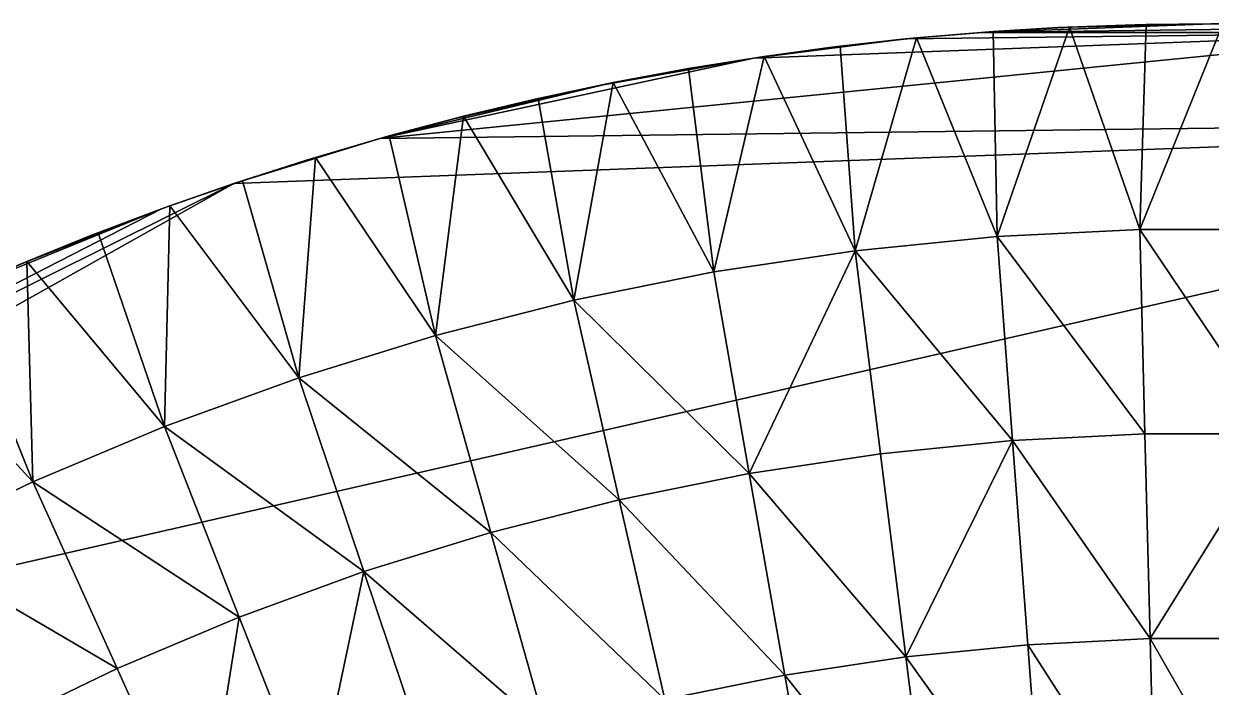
# Model space of a CAD drawing. Header units: millimetres. Extents: x -3750 to 5350, y -3750 to 3750.
# Drawn here: x -1451 to 0, y 2940 to 3750 of the extents above; entities that cross this region are included whole.
import ezdxf

# ---------------------------------------------------------------- set-up
doc = ezdxf.new("R2010")
doc.units = ezdxf.units.MM
doc.header["$MEASUREMENT"] = 0
doc.layers.add('MESH_3D', color=2, linetype='CONTINUOUS')

msp = doc.modelspace()

# ---------------------------------------------------------------- linework, layer by layer
at = {"layer": 'MESH_3D'}
for points in [[(0, 3750, 32500), (-186.9, 3745.3, 32500), (-280.2, 3739.5, 32500)], [(186.9, 3745.3, 32500), (0, 3750, 32500), (-280.2, 3739.5, 32500)], [(-280.2, 3739.5, 32500), (-186.9, 3745.3, 32500), (-266.6, 3740.5, 25000)], [(280.2, 3739.5, 32500), (186.9, 3745.3, 32500), (-280.2, 3739.5, 32500)], [(-261.6, 3490.2, 24800), (-266.6, 3740.5, 25000), (-173.1, 3746, 25000)], [(-186.9, 3745.3, 32500), (-173.1, 3746, 25000), (-266.6, 3740.5, 25000)], [(-261.6, 3490.2, 24800), (-173.1, 3746, 25000), (-87.3, 3498.9, 24800)], [(0, 3750, 32500), (-93.5, 3748.8, 32500), (-186.9, 3745.3, 32500)], [(-186.9, 3745.3, 32500), (-93.5, 3748.8, 32500), (-173.1, 3746, 25000)], [(-87.3, 3498.9, 24800), (-173.1, 3746, 25000), (-79.4, 3749.2, 25000)], [(-93.5, 3748.8, 32500), (-79.4, 3749.2, 25000), (-173.1, 3746, 25000)], [(-93.5, 3748.8, 32500), (0, 3750, 32500), (-79.4, 3749.2, 25000)], [(-87.3, 3498.9, 24800), (-79.4, 3749.2, 25000), (14.3, 3750, 25000)], [(-87.3, 3498.9, 24800), (14.3, 3750, 25000), (87.3, 3498.9, 24800)], [(0, 3750, 32500), (14.3, 3750, 25000), (-79.4, 3749.2, 25000)], [(0, 3750, 32500), (93.5, 3748.8, 32500), (14.3, 3750, 25000)], [(186.9, 3745.3, 32500), (93.5, 3748.8, 32500), (0, 3750, 32500)], [(280.2, 3739.5, 32500), (-558.9, 3708.1, 32500), (-1015.7, 3609.8, 32500)], [(925.3, 3634, 32500), (280.2, 3739.5, 32500), (-1015.7, 3609.8, 32500)], [(280.2, 3739.5, 32500), (-373.4, 3731.4, 32500), (-558.9, 3708.1, 32500)], [(-373.4, 3731.4, 32500), (-466.3, 3720.9, 32500), (-558.9, 3708.1, 32500)], [(-466.3, 3720.9, 32500), (-373.4, 3731.4, 32500), (-453.2, 3722.5, 25000)], [(-435.2, 3472.8, 24800), (-453.2, 3722.5, 25000), (-360, 3732.7, 25000)], [(-373.4, 3731.4, 32500), (-360, 3732.7, 25000), (-453.2, 3722.5, 25000)], [(-435.2, 3472.8, 24800), (-360, 3732.7, 25000), (-261.6, 3490.2, 24800)], [(-373.4, 3731.4, 32500), (-280.2, 3739.5, 32500), (-360, 3732.7, 25000)], [(280.2, 3739.5, 32500), (-280.2, 3739.5, 32500), (-373.4, 3731.4, 32500)], [(-261.6, 3490.2, 24800), (-360, 3732.7, 25000), (-266.6, 3740.5, 25000)], [(-280.2, 3739.5, 32500), (-266.6, 3740.5, 25000), (-360, 3732.7, 25000)], [(-558.9, 3708.1, 32500), (-466.3, 3720.9, 32500), (-546.1, 3710, 25000)], [(-435.2, 3472.8, 24800), (-546.1, 3710, 25000), (-453.2, 3722.5, 25000)], [(-466.3, 3720.9, 32500), (-453.2, 3722.5, 25000), (-546.1, 3710, 25000)], [(-558.9, 3708.1, 32500), (-743, 3675.6, 32500), (-1015.7, 3609.8, 32500)], [(-558.9, 3708.1, 32500), (-651.2, 3693, 32500), (-743, 3675.6, 32500)], [(-651.2, 3693, 32500), (-558.9, 3708.1, 32500), (-638.6, 3695.2, 25000)], [(-607.8, 3446.8, 24800), (-638.6, 3695.2, 25000), (-546.1, 3710, 25000)], [(-558.9, 3708.1, 32500), (-546.1, 3710, 25000), (-638.6, 3695.2, 25000)], [(-607.8, 3446.8, 24800), (-546.1, 3710, 25000), (-435.2, 3472.8, 24800)], [(-743, 3675.6, 32500), (-651.2, 3693, 32500), (-730.8, 3678.1, 25000)], [(-607.8, 3446.8, 24800), (-730.8, 3678.1, 25000), (-638.6, 3695.2, 25000)], [(-651.2, 3693, 32500), (-638.6, 3695.2, 25000), (-730.8, 3678.1, 25000)], [(-743, 3675.6, 32500), (-925.3, 3634, 32500), (-1015.7, 3609.8, 32500)], [(-743, 3675.6, 32500), (-834.5, 3656, 32500), (-925.3, 3634, 32500)], [(-834.5, 3656, 32500), (-743, 3675.6, 32500), (-822.5, 3658.7, 25000)], [(-778.8, 3412.2, 24800), (-822.5, 3658.7, 25000), (-730.8, 3678.1, 25000)], [(-743, 3675.6, 32500), (-730.8, 3678.1, 25000), (-822.5, 3658.7, 25000)], [(-778.8, 3412.2, 24800), (-730.8, 3678.1, 25000), (-607.8, 3446.8, 24800)], [(-925.3, 3634, 32500), (-834.5, 3656, 32500), (-913.6, 3637, 25000)], [(-778.8, 3412.2, 24800), (-913.6, 3637, 25000), (-822.5, 3658.7, 25000)], [(-834.5, 3656, 32500), (-822.5, 3658.7, 25000), (-913.6, 3637, 25000)], [(925.3, 3634, 32500), (-2410.5, 2872.7, 32500), (3378.6, -1627.1, 32500)], [(925.3, 3634, 32500), (-1194.3, 3554.7, 32500), (-2410.5, 2872.7, 32500)], [(925.3, 3634, 32500), (-1015.7, 3609.8, 32500), (-1194.3, 3554.7, 32500)], [(-1015.7, 3609.8, 32500), (-925.3, 3634, 32500), (-1004.3, 3613, 25000)], [(-947.9, 3369.2, 24800), (-1004.3, 3613, 25000), (-913.6, 3637, 25000)], [(-925.3, 3634, 32500), (-913.6, 3637, 25000), (-1004.3, 3613, 25000)], [(-947.9, 3369.2, 24800), (-913.6, 3637, 25000), (-778.8, 3412.2, 24800)], [(-947.9, 3369.2, 24800), (-1094.2, 3586.8, 25000), (-1004.3, 3613, 25000)], [(-1015.7, 3609.8, 32500), (-1004.3, 3613, 25000), (-1094.2, 3586.8, 25000)], [(-1015.7, 3609.8, 32500), (-1105.3, 3583.4, 32500), (-1194.3, 3554.7, 32500)], [(-1105.3, 3583.4, 32500), (-1015.7, 3609.8, 32500), (-1094.2, 3586.8, 25000)], [(-1194.3, 3554.7, 32500), (-1105.3, 3583.4, 32500), (-1183.5, 3558.3, 25000)], [(-1114.7, 3317.7, 24800), (-1183.5, 3558.3, 25000), (-1094.2, 3586.8, 25000)], [(-1105.3, 3583.4, 32500), (-1094.2, 3586.8, 25000), (-1183.5, 3558.3, 25000)], [(-1114.7, 3317.7, 24800), (-1094.2, 3586.8, 25000), (-947.9, 3369.2, 24800)], [(-1194.3, 3554.7, 32500), (-2112.5, 3098.4, 32500), (-2410.5, 2872.7, 32500)], [(-1194.3, 3554.7, 32500), (-1282.6, 3523.8, 32500), (-2112.5, 3098.4, 32500)], [(-1282.6, 3523.8, 32500), (-1194.3, 3554.7, 32500), (-1272.1, 3527.6, 25000)], [(-1114.7, 3317.7, 24800), (-1272.1, 3527.6, 25000), (-1183.5, 3558.3, 25000)], [(-1194.3, 3554.7, 32500), (-1183.5, 3558.3, 25000), (-1272.1, 3527.6, 25000)], [(-1278.7, 3258.1, 24800), (-1359.9, 3494.8, 25000), (-1272.1, 3527.6, 25000)], [(-1282.6, 3523.8, 32500), (-1272.1, 3527.6, 25000), (-1359.9, 3494.8, 25000)], [(-1278.7, 3258.1, 24800), (-1272.1, 3527.6, 25000), (-1114.7, 3317.7, 24800)], [(-1282.6, 3523.8, 32500), (-1542.3, 3418.1, 32500), (-2112.5, 3098.4, 32500)], [(-1282.6, 3523.8, 32500), (-1456.6, 3455.5, 32500), (-1542.3, 3418.1, 32500)], [(-1282.6, 3523.8, 32500), (-1370, 3490.8, 32500), (-1456.6, 3455.5, 32500)], [(-1370, 3490.8, 32500), (-1282.6, 3523.8, 32500), (-1359.9, 3494.8, 25000)], [(-261.6, 3490.2, 24800), (-87.3, 3498.9, 24800), (-81, 3249, 24600)], [(-87.3, 3498.9, 24800), (87.3, 3498.9, 24800), (81, 3249, 24600)], [(-87.3, 3498.9, 24800), (81, 3249, 24600), (-81, 3249, 24600)], [(-1456.6, 3455.5, 32500), (-1370, 3490.8, 32500), (-1446.8, 3459.7, 25000)], [(-1278.7, 3258.1, 24800), (-1446.8, 3459.7, 25000), (-1359.9, 3494.8, 25000)], [(-1370, 3490.8, 32500), (-1359.9, 3494.8, 25000), (-1446.8, 3459.7, 25000)], [(-435.2, 3472.8, 24800), (-261.6, 3490.2, 24800), (-242.9, 3240.9, 24600)], [(-261.6, 3490.2, 24800), (-81, 3249, 24600), (-242.9, 3240.9, 24600)], [(-607.8, 3446.8, 24800), (-435.2, 3472.8, 24800), (-564.4, 3200.6, 24600)], [(-435.2, 3472.8, 24800), (-404.1, 3224.8, 24600), (-564.4, 3200.6, 24600)], [(-435.2, 3472.8, 24800), (-242.9, 3240.9, 24600), (-404.1, 3224.8, 24600)], [(-1439.5, 3190.3, 24800), (-1532.8, 3422.4, 25000), (-1446.8, 3459.7, 25000)], [(-1456.6, 3455.5, 32500), (-1446.8, 3459.7, 25000), (-1532.8, 3422.4, 25000)], [(-1439.5, 3190.3, 24800), (-1446.8, 3459.7, 25000), (-1278.7, 3258.1, 24800)], [(-778.8, 3412.2, 24800), (-607.8, 3446.8, 24800), (-564.4, 3200.6, 24600)], [(-1439.5, 3190.3, 24800), (-1617.8, 3383.1, 25000), (-1532.8, 3422.4, 25000)], [(-947.9, 3369.2, 24800), (-778.8, 3412.2, 24800), (-723.2, 3168.5, 24600)], [(-778.8, 3412.2, 24800), (-564.4, 3200.6, 24600), (-723.2, 3168.5, 24600)], [(-1596.7, 3114.6, 24800), (-1617.8, 3383.1, 25000), (-1439.5, 3190.3, 24800)], [(-1114.7, 3317.7, 24800), (-947.9, 3369.2, 24800), (-880.2, 3128.5, 24600)], [(-947.9, 3369.2, 24800), (-723.2, 3168.5, 24600), (-880.2, 3128.5, 24600)], [(-1278.7, 3258.1, 24800), (-1114.7, 3317.7, 24800), (-1035.1, 3080.8, 24600)], [(-1114.7, 3317.7, 24800), (-880.2, 3128.5, 24600), (-1035.1, 3080.8, 24600)], [(-1439.5, 3190.3, 24800), (-1278.7, 3258.1, 24800), (-1187.4, 3025.3, 24600)], [(-1278.7, 3258.1, 24800), (-1035.1, 3080.8, 24600), (-1187.4, 3025.3, 24600)], [(-404.1, 3224.8, 24600), (-242.9, 3240.9, 24600), (-373, 2976.7, 24400)], [(-242.9, 3240.9, 24600), (-224.2, 2991.6, 24400), (-373, 2976.7, 24400)], [(-242.9, 3240.9, 24600), (-81, 3249, 24600), (-74.8, 2999.1, 24400)], [(-242.9, 3240.9, 24600), (-74.8, 2999.1, 24400), (-224.2, 2991.6, 24400)], [(-81, 3249, 24600), (81, 3249, 24600), (-74.8, 2999.1, 24400)], [(81, 3249, 24600), (74.8, 2999.1, 24400), (-74.8, 2999.1, 24400)], [(-564.4, 3200.6, 24600), (-404.1, 3224.8, 24600), (-373, 2976.7, 24400)], [(-723.2, 3168.5, 24600), (-564.4, 3200.6, 24600), (-520.9, 2954.4, 24400)], [(-564.4, 3200.6, 24600), (-373, 2976.7, 24400), (-520.9, 2954.4, 24400)], [(-1596.7, 3114.6, 24800), (-1439.5, 3190.3, 24800), (-1336.7, 2962.4, 24600)], [(-1439.5, 3190.3, 24800), (-1187.4, 3025.3, 24600), (-1336.7, 2962.4, 24600)], [(-880.2, 3128.5, 24600), (-723.2, 3168.5, 24600), (-667.6, 2924.8, 24400)], [(-723.2, 3168.5, 24600), (-520.9, 2954.4, 24400), (-667.6, 2924.8, 24400)], [(-1035.1, 3080.8, 24600), (-880.2, 3128.5, 24600), (-812.5, 2887.9, 24400)], [(-880.2, 3128.5, 24600), (-667.6, 2924.8, 24400), (-812.5, 2887.9, 24400)], [(-1596.7, 3114.6, 24800), (-1336.7, 2962.4, 24600), (-1482.7, 2892.1, 24600)], [(-1187.4, 3025.3, 24600), (-1035.1, 3080.8, 24600), (-1096, 2792.6, 24400)], [(-1035.1, 3080.8, 24600), (-955.5, 2843.8, 24400), (-1096, 2792.6, 24400)], [(-1035.1, 3080.8, 24600), (-812.5, 2887.9, 24400), (-955.5, 2843.8, 24400)], [(-1336.7, 2962.4, 24600), (-1187.4, 3025.3, 24600), (-1233.9, 2734.5, 24400)], [(-1187.4, 3025.3, 24600), (-1096, 2792.6, 24400), (-1233.9, 2734.5, 24400)], [(-373, 2976.7, 24400), (-224.2, 2991.6, 24400), (-205.5, 2742.3, 24200)], [(-224.2, 2991.6, 24400), (-74.8, 2999.1, 24400), (-68.6, 2749.1, 24200)], [(-224.2, 2991.6, 24400), (-68.6, 2749.1, 24200), (-205.5, 2742.3, 24200)], [(-74.8, 2999.1, 24400), (68.6, 2749.1, 24200), (-68.6, 2749.1, 24200)], [(-74.8, 2999.1, 24400), (74.8, 2999.1, 24400), (68.6, 2749.1, 24200)], [(-520.9, 2954.4, 24400), (-373, 2976.7, 24400), (-341.9, 2728.7, 24200)], [(-373, 2976.7, 24400), (-205.5, 2742.3, 24200), (-341.9, 2728.7, 24200)], [(-1482.7, 2892.1, 24600), (-1336.7, 2962.4, 24600), (-1233.9, 2734.5, 24400)], [(-667.6, 2924.8, 24400), (-520.9, 2954.4, 24400), (-477.5, 2708.2, 24200)], [(-520.9, 2954.4, 24400), (-341.9, 2728.7, 24200), (-477.5, 2708.2, 24200)]]:
    msp.add_3dface(points, dxfattribs=at)

doc.saveas('drawing.dxf')
